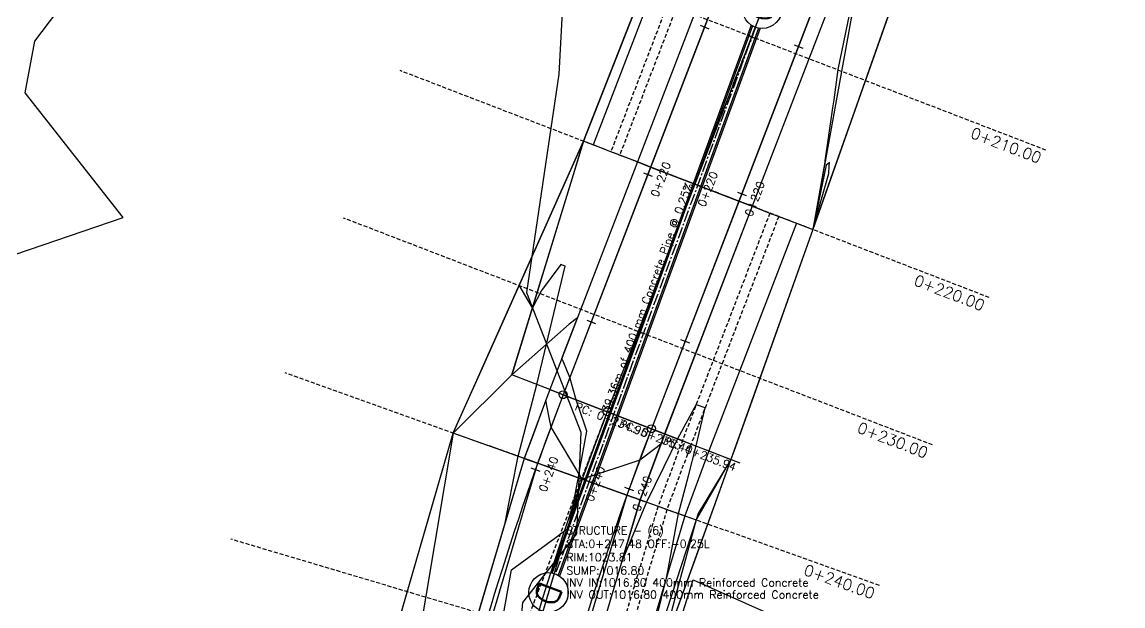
# Model space of a CAD drawing. Header units: metres. Extents: x 517023 to 519141, y 3924953 to 3927827.
# Drawn here: x 517811.7 to 517881.5, y 3925705.1 to 3925742.1 of the extents above; entities that cross this region are included whole.
import ezdxf
from ezdxf.enums import TextEntityAlignment as Align

# ---------------------------------------------------------------- set-up
doc = ezdxf.new("R2010")
doc.units = ezdxf.units.M
for name, pattern in [('CENTER', [2, 1.25, -0.25, 0.25, -0.25]), ('CENTER2', [1.125, 0.75, -0.125, 0.125, -0.125]), ('HIDDEN', [0.375, 0.25, -0.125])]:
    doc.linetypes.add(name, pattern=pattern)
for name, color, linetype in [('C-ROAD', 7, 'Continuous'), ('C-ROAD-CNTR-N', 92, 'Continuous'), ('C-ROAD-CORR', 5, 'Continuous'), ('C-ROAD-LINE-EXTN', 252, 'HIDDEN'), ('C-ROAD-LINK', 150, 'Continuous'), ('C-ROAD-SAMP', 150, 'HIDDEN'), ('C-ROAD-SAMP-TEXT', 11, 'Continuous'), ('C-ROAD-STAN', 11, 'Continuous'), ('C-ROAD-STAN-MAJR', 11, 'Continuous'), ('C-ROAD-STAN-MINR', 11, 'Continuous'), ('C-STRM-CNTR', 170, 'CENTER2'), ('C-STRM-PIPE', 170, 'Continuous'), ('C-STRM-STRC', 170, 'Continuous'), ('C-STRM-TEXT', 7, 'Continuous'), ('C-TINN-BNDY', 110, 'Continuous'), ('C-TOPO-FEAT', 94, 'Continuous'), ('C-TOPO-MAJR', 9, 'Continuous'), ('C-TOPO-MINR', 8, 'Continuous'), ('C-TOPO-MINR-N', 11, 'Continuous')]:
    doc.layers.add(name, color=color, linetype=linetype)
doc.styles.add('SHR', font='SIMPLEX', dxfattribs={"height": 0.75})
doc.styles.get("Standard").update_dxf_attribs({"font": 'simplex.shx'})

# ---------------------------------------------------------------- blocks, each defined once
blk = doc.blocks.new('AeccTickLine')
blk.add_line((0, -0.5), (0, 0.5))
blk = doc.blocks.new('AeccTickCircle')
blk.add_circle((0, 0), 1)
blk = doc.blocks.new('Storm Manhole')
at = {"color": 0, "linetype": 'ByBlock', "lineweight": -2}
blk.add_circle((0, 0), 0.0625, dxfattribs=at)
at = {"color": 0, "linetype": 'ByBlock', "lineweight": -2, "style": 'SHR'}
blk.add_text('D', height=0.075, dxfattribs=at).set_placement((0.0051, -0.0375), align=Align.CENTER)

msp = doc.modelspace()

# ---------------------------------------------------------------- linework, layer by layer
at = {"layer": 'C-ROAD', "color": 7, "linetype": 'Continuous', "lineweight": -3, "flags": 128}
for points in [[(517860.254, 3925755.605), (517845.968, 3925718.484, 0.070526), (517833.983, 3925666.496), (517811.169, 3925401.107)], [(517865.854, 3925753.45), (517851.567, 3925716.329, 0.070526), (517839.961, 3925665.983), (517817.146, 3925400.593)]]:
    msp.add_lwpolyline(points, format="xyb", dxfattribs=at)
at = {"layer": 'C-ROAD-CNTR-N', "color": 92, "linetype": 'Continuous', "lineweight": -3, "flags": 128}
msp.add_lwpolyline([(517863.054, 3925754.527), (517848.768, 3925717.406, 0.070526), (517836.972, 3925666.24), (517814.158, 3925400.85)], format="xyb", dxfattribs=at)
at = {"layer": 'C-ROAD-CORR', "color": 161, "linetype": 'Continuous', "lineweight": -3}
for p, q in [((517847.875, 3925734.297, 1024.738), (517847.267, 3925734.531, 1025.064)), ((517848.995, 3925733.866, 1024.438), (517847.875, 3925734.297, 1024.738)), ((517849.555, 3925733.651, 1024.438), (517848.995, 3925733.866, 1024.438)), ((517850.675, 3925733.22, 1024.738), (517849.555, 3925733.651, 1024.438)), ((517851.515, 3925732.896, 1024.774), (517850.675, 3925733.22, 1024.738)), ((517854.314, 3925731.819, 1024.834), (517851.515, 3925732.896, 1024.774)), ((517854.314, 3925731.819, 1024.834), (517857.114, 3925730.741, 1024.774)), ((517857.114, 3925730.741, 1024.774), (517857.954, 3925730.418, 1024.738)), ((517857.954, 3925730.418, 1024.738), (517859.074, 3925729.987, 1024.438)), ((517859.074, 3925729.987, 1024.438), (517859.634, 3925729.771, 1024.438)), ((517859.634, 3925729.771, 1024.438), (517860.754, 3925729.34, 1024.738)), ((517860.754, 3925729.34, 1024.738), (517861.787, 3925728.943, 1025.291)), ((517845.128, 3925718.807, 1024.218), (517842.715, 3925719.735, 1023.571)), ((517845.968, 3925718.484, 1024.254), (517845.128, 3925718.807, 1024.218)), ((517848.768, 3925717.406, 1024.314), (517845.968, 3925718.484, 1024.254)), ((517848.768, 3925717.406, 1024.314), (517851.567, 3925716.329, 1024.254)), ((517851.567, 3925716.329, 1024.254), (517852.407, 3925716.005, 1024.218)), ((517843.51, 3925714.446, 1024.104), (517839.005, 3925716.054, 1022.908)), ((517852.407, 3925716.005, 1024.218), (517853.527, 3925715.574, 1023.918)), ((517853.527, 3925715.574, 1023.918), (517854.087, 3925715.359, 1023.918)), ((517854.087, 3925715.359, 1023.918), (517855.207, 3925714.928, 1024.218)), ((517855.207, 3925714.928, 1024.218), (517856.609, 3925714.388, 1024.969)), ((517844.358, 3925714.143, 1024.14), (517843.51, 3925714.446, 1024.104)), ((517847.183, 3925713.134, 1024.2), (517844.358, 3925714.143, 1024.14)), ((517847.183, 3925713.134, 1024.2), (517850.008, 3925712.125, 1024.14)), ((517850.008, 3925712.125, 1024.14), (517850.856, 3925711.822, 1024.104)), ((517850.856, 3925711.822, 1024.104), (517851.986, 3925711.419, 1023.804)), ((517851.986, 3925711.419, 1023.804), (517852.551, 3925711.217, 1023.804)), ((517852.551, 3925711.217, 1023.804), (517853.681, 3925710.813, 1024.104)), ((517853.681, 3925710.813, 1024.104), (517854.394, 3925710.558, 1024.483))]:
    msp.add_line(p, q, dxfattribs=at)
at = {"layer": 'C-ROAD-CORR', "color": 6, "linetype": 'Continuous', "lineweight": -3}
for p, q in [((517847.875, 3925734.297, 1024.738), (517847.267, 3925734.531, 1025.064)), ((517848.995, 3925733.866, 1024.438), (517847.875, 3925734.297, 1024.738)), ((517849.555, 3925733.651, 1024.438), (517848.995, 3925733.866, 1024.438)), ((517850.675, 3925733.22, 1024.738), (517849.555, 3925733.651, 1024.438)), ((517850.676, 3925733.219, 1024.538), (517851.513, 3925732.897, 1024.574)), ((517851.517, 3925732.896, 1024.574), (517854.313, 3925731.819, 1024.634)), ((517857.116, 3925730.74, 1024.574), (517854.313, 3925731.819, 1024.634)), ((517857.953, 3925730.418, 1024.538), (517857.112, 3925730.742, 1024.574)), ((517857.954, 3925730.418, 1024.738), (517859.074, 3925729.987, 1024.438)), ((517859.074, 3925729.987, 1024.438), (517859.634, 3925729.771, 1024.438)), ((517859.634, 3925729.771, 1024.438), (517860.754, 3925729.34, 1024.738)), ((517860.754, 3925729.34, 1024.738), (517861.787, 3925728.943, 1025.291)), ((517845.128, 3925718.807, 1024.218), (517842.715, 3925719.735, 1023.571)), ((517845.129, 3925718.807, 1024.018), (517845.966, 3925718.484, 1024.054)), ((517845.97, 3925718.483, 1024.054), (517848.766, 3925717.407, 1024.114)), ((517851.569, 3925716.328, 1024.054), (517848.766, 3925717.407, 1024.114)), ((517852.406, 3925716.006, 1024.018), (517851.566, 3925716.329, 1024.054)), ((517843.51, 3925714.446, 1024.104), (517839.005, 3925716.054, 1022.908)), ((517852.407, 3925716.005, 1024.218), (517853.527, 3925715.574, 1023.918)), ((517853.527, 3925715.574, 1023.918), (517854.087, 3925715.359, 1023.918)), ((517854.087, 3925715.359, 1023.918), (517855.207, 3925714.928, 1024.218)), ((517855.207, 3925714.928, 1024.218), (517856.609, 3925714.388, 1024.969)), ((517843.511, 3925714.445, 1023.904), (517844.356, 3925714.144, 1023.94)), ((517844.359, 3925714.142, 1023.94), (517847.181, 3925713.135, 1024)), ((517850.01, 3925712.124, 1023.94), (517847.181, 3925713.135, 1024)), ((517850.855, 3925711.822, 1023.904), (517850.006, 3925712.126, 1023.94)), ((517850.856, 3925711.822, 1024.104), (517851.986, 3925711.419, 1023.804)), ((517851.986, 3925711.419, 1023.804), (517852.551, 3925711.217, 1023.804)), ((517852.551, 3925711.217, 1023.804), (517853.681, 3925710.813, 1024.104)), ((517853.681, 3925710.813, 1024.104), (517854.394, 3925710.558, 1024.483))]:
    msp.add_line(p, q, dxfattribs=at)
at = {"layer": 'C-ROAD-CORR', "color": 11, "linetype": 'Continuous', "lineweight": -3}
for p, q in [((517847.875, 3925734.297, 1024.738), (517847.267, 3925734.531, 1025.064)), ((517848.995, 3925733.866, 1024.438), (517847.875, 3925734.297, 1024.738)), ((517850.675, 3925733.22, 1024.738), (517849.555, 3925733.651, 1024.438)), ((517850.675, 3925733.22, 1024.738), (517850.676, 3925733.219, 1024.538)), ((517851.513, 3925732.897, 1024.574), (517851.515, 3925732.896, 1024.774)), ((517851.515, 3925732.896, 1024.774), (517851.517, 3925732.896, 1024.574)), ((517854.313, 3925731.819, 1024.634), (517854.314, 3925731.819, 1024.834)), ((517857.112, 3925730.742, 1024.574), (517857.114, 3925730.741, 1024.774)), ((517857.114, 3925730.741, 1024.774), (517857.116, 3925730.74, 1024.574)), ((517857.954, 3925730.418, 1024.738), (517857.953, 3925730.418, 1024.538)), ((517857.954, 3925730.418, 1024.738), (517859.074, 3925729.987, 1024.438)), ((517859.634, 3925729.771, 1024.438), (517860.754, 3925729.34, 1024.738)), ((517860.754, 3925729.34, 1024.738), (517861.787, 3925728.943, 1025.291)), ((517845.128, 3925718.807, 1024.218), (517842.715, 3925719.735, 1023.571)), ((517845.128, 3925718.807, 1024.218), (517845.129, 3925718.807, 1024.018)), ((517845.966, 3925718.484, 1024.054), (517845.968, 3925718.484, 1024.254)), ((517845.968, 3925718.484, 1024.254), (517845.97, 3925718.483, 1024.054)), ((517848.766, 3925717.407, 1024.114), (517848.768, 3925717.406, 1024.314)), ((517851.566, 3925716.329, 1024.054), (517851.567, 3925716.329, 1024.254)), ((517851.567, 3925716.329, 1024.254), (517851.569, 3925716.328, 1024.054)), ((517843.51, 3925714.446, 1024.104), (517839.005, 3925716.054, 1022.908)), ((517852.407, 3925716.005, 1024.218), (517852.406, 3925716.006, 1024.018)), ((517852.407, 3925716.005, 1024.218), (517853.527, 3925715.574, 1023.918)), ((517854.087, 3925715.359, 1023.918), (517855.207, 3925714.928, 1024.218)), ((517855.207, 3925714.928, 1024.218), (517856.609, 3925714.388, 1024.969)), ((517843.51, 3925714.446, 1024.104), (517843.511, 3925714.445, 1023.904)), ((517844.356, 3925714.144, 1023.94), (517844.358, 3925714.143, 1024.14)), ((517844.358, 3925714.143, 1024.14), (517844.359, 3925714.142, 1023.94)), ((517847.181, 3925713.135, 1024), (517847.183, 3925713.134, 1024.2)), ((517850.006, 3925712.126, 1023.94), (517850.008, 3925712.125, 1024.14)), ((517850.008, 3925712.125, 1024.14), (517850.01, 3925712.124, 1023.94)), ((517850.856, 3925711.822, 1024.104), (517850.855, 3925711.822, 1023.904)), ((517850.856, 3925711.822, 1024.104), (517851.986, 3925711.419, 1023.804)), ((517852.551, 3925711.217, 1023.804), (517853.681, 3925710.813, 1024.104)), ((517853.681, 3925710.813, 1024.104), (517854.394, 3925710.558, 1024.483))]:
    msp.add_line(p, q, dxfattribs=at)
at = {"layer": 'C-ROAD-CORR', "color": 20, "linetype": 'Continuous', "lineweight": -3}
for p, q in [((517847.875, 3925734.297, 1024.738), (517847.267, 3925734.531, 1025.064)), ((517860.754, 3925729.34, 1024.738), (517861.787, 3925728.943, 1025.291)), ((517855.207, 3925714.928, 1024.218), (517856.609, 3925714.388, 1024.969)), ((517853.681, 3925710.813, 1024.104), (517854.394, 3925710.558, 1024.483))]:
    msp.add_line(p, q, dxfattribs=at)
at = {"layer": 'C-ROAD-CORR', "color": 149, "linetype": 'Continuous', "lineweight": -3}
for p, q in [((517851.515, 3925732.896, 1024.774), (517850.675, 3925733.22, 1024.738)), ((517854.314, 3925731.819, 1024.834), (517851.515, 3925732.896, 1024.774)), ((517854.314, 3925731.819, 1024.834), (517857.114, 3925730.741, 1024.774)), ((517857.114, 3925730.741, 1024.774), (517857.954, 3925730.418, 1024.738)), ((517845.968, 3925718.484, 1024.254), (517845.128, 3925718.807, 1024.218)), ((517848.768, 3925717.406, 1024.314), (517845.968, 3925718.484, 1024.254)), ((517848.768, 3925717.406, 1024.314), (517851.567, 3925716.329, 1024.254)), ((517851.567, 3925716.329, 1024.254), (517852.407, 3925716.005, 1024.218)), ((517844.358, 3925714.143, 1024.14), (517843.51, 3925714.446, 1024.104)), ((517847.183, 3925713.134, 1024.2), (517844.358, 3925714.143, 1024.14)), ((517847.183, 3925713.134, 1024.2), (517850.008, 3925712.125, 1024.14)), ((517850.008, 3925712.125, 1024.14), (517850.856, 3925711.822, 1024.104))]:
    msp.add_line(p, q, dxfattribs=at)
at = {"layer": 'C-ROAD-CORR', "color": 41, "linetype": 'Continuous', "lineweight": -3}
for p, q in [((517850.676, 3925733.219, 1024.538), (517851.513, 3925732.897, 1024.574)), ((517851.517, 3925732.896, 1024.574), (517854.313, 3925731.819, 1024.634)), ((517857.116, 3925730.74, 1024.574), (517854.313, 3925731.819, 1024.634)), ((517857.953, 3925730.418, 1024.538), (517857.112, 3925730.742, 1024.574)), ((517845.129, 3925718.807, 1024.018), (517845.966, 3925718.484, 1024.054)), ((517845.97, 3925718.483, 1024.054), (517848.766, 3925717.407, 1024.114)), ((517851.569, 3925716.328, 1024.054), (517848.766, 3925717.407, 1024.114)), ((517852.406, 3925716.006, 1024.018), (517851.566, 3925716.329, 1024.054)), ((517843.511, 3925714.445, 1023.904), (517844.356, 3925714.144, 1023.94)), ((517844.359, 3925714.142, 1023.94), (517847.181, 3925713.135, 1024)), ((517850.01, 3925712.124, 1023.94), (517847.181, 3925713.135, 1024)), ((517850.855, 3925711.822, 1023.904), (517850.006, 3925712.126, 1023.94))]:
    msp.add_line(p, q, dxfattribs=at)
at = {"layer": 'C-ROAD-CORR', "color": 91, "linetype": 'Continuous', "lineweight": -3}
for p, q in [((517845.128, 3925718.807, 1024.218), (517842.715, 3925719.735, 1023.571)), ((517843.51, 3925714.446, 1024.104), (517839.005, 3925716.054, 1022.908))]:
    msp.add_line(p, q, dxfattribs=at)
at = {"layer": 'C-ROAD-CORR', "color": 150, "linetype": 'CENTER', "lineweight": -3, "flags": 128}
msp.add_lwpolyline([(517908.941, 3925944.474), (517904.924, 3925924.882), (517900.908, 3925905.289), (517896.892, 3925885.697), (517892.875, 3925866.104), (517888.859, 3925846.512), (517886.235, 3925833.71), (517884.796, 3925826.929), (517880.119, 3925807.485), (517876.281, 3925793.64), (517874.668, 3925788.243), (517868.452, 3925769.235), (517863.054, 3925754.527), (517861.498, 3925750.484), (517854.314, 3925731.819), (517848.768, 3925717.406), (517847.183, 3925713.134), (517841.475, 3925693.976), (517841.066, 3925692.239), (517837.844, 3925674.318), (517836.972, 3925666.24), (517835.955, 3925654.409), (517834.242, 3925634.482), (517832.529, 3925614.556), (517830.816, 3925594.629), (517829.103, 3925574.703), (517827.39, 3925554.776), (517825.677, 3925534.85), (517823.964, 3925514.923), (517822.251, 3925494.997), (517820.538, 3925475.07), (517818.825, 3925455.144), (517817.112, 3925435.217), (517815.399, 3925415.291), (517814.158, 3925400.85)], dxfattribs=at)
at = {"layer": 'C-ROAD-CORR', "color": 1, "linetype": 'Continuous', "lineweight": -3, "flags": 128}
for points in [[(517856.378, 3925757.097), (517854.565, 3925753.153), (517847.267, 3925734.531)], [(517856.615, 3925757.006), (517855.059, 3925752.962), (517847.875, 3925734.297)], [(517860.754, 3925729.34), (517855.207, 3925714.928), (517853.681, 3925710.813), (517848.183, 3925692.362), (517847.789, 3925690.689), (517844.686, 3925673.429), (517843.847, 3925665.649), (517842.83, 3925653.818), (517841.117, 3925633.891), (517839.404, 3925613.965), (517837.691, 3925594.038), (517835.978, 3925574.112), (517834.265, 3925554.185), (517832.552, 3925534.259), (517830.839, 3925514.332), (517829.126, 3925494.406), (517827.413, 3925474.479), (517825.7, 3925454.553), (517823.987, 3925434.626)], [(517861.787, 3925728.943), (517856.609, 3925714.388), (517854.394, 3925710.558), (517848.436, 3925692.301), (517848.051, 3925690.629), (517845.203, 3925673.362), (517844.582, 3925665.585), (517844.964, 3925653.634), (517845.686, 3925633.499), (517844.421, 3925613.534), (517843.329, 3925593.554), (517841.79, 3925573.612), (517839.812, 3925553.709), (517838.052, 3925533.786), (517833.429, 3925514.11), (517830.393, 3925494.297), (517830.118, 3925474.247), (517828.639, 3925454.3), (517827.56, 3925434.319)]]:
    msp.add_lwpolyline(points, dxfattribs=at)
at = {"layer": 'C-ROAD-CORR', "color": 92, "linetype": 'HIDDEN', "lineweight": -3, "flags": 128}
for points in [[(517857.735, 3925756.575), (517856.178, 3925752.531), (517848.995, 3925733.866)], [(517858.294, 3925756.359), (517856.738, 3925752.316), (517849.555, 3925733.651)], [(517859.074, 3925729.987), (517853.527, 3925715.574), (517851.986, 3925711.419), (517846.433, 3925692.783), (517846.035, 3925691.093), (517842.901, 3925673.661), (517842.053, 3925665.803), (517841.036, 3925653.972), (517839.323, 3925634.046), (517837.61, 3925614.119), (517835.897, 3925594.193), (517834.184, 3925574.266), (517832.471, 3925554.34), (517830.758, 3925534.413), (517829.045, 3925514.487), (517827.332, 3925494.56), (517825.619, 3925474.634), (517823.906, 3925454.707), (517822.193, 3925434.781)], [(517859.634, 3925729.771), (517854.087, 3925715.359), (517852.551, 3925711.217), (517847.017, 3925692.642), (517846.62, 3925690.958), (517843.496, 3925673.583), (517842.651, 3925665.751), (517841.634, 3925653.921), (517839.921, 3925633.994), (517838.208, 3925614.068), (517836.495, 3925594.141), (517834.782, 3925574.215), (517833.069, 3925554.288), (517831.356, 3925534.362), (517829.643, 3925514.435), (517827.93, 3925494.509), (517826.217, 3925474.582), (517824.504, 3925454.656), (517822.791, 3925434.729)]]:
    msp.add_lwpolyline(points, dxfattribs=at)
at = {"layer": 'C-ROAD-CORR', "color": 11, "linetype": 'Continuous', "lineweight": -3, "flags": 128}
for points in [[(517854.565, 3925753.153), (517847.267, 3925734.531), (517842.715, 3925719.735), (517839.005, 3925716.054), (517835.537, 3925695.404), (517835.299, 3925693.568), (517827.331, 3925675.683), (517826.277, 3925667.159), (517823.824, 3925655.452), (517823.576, 3925635.399), (517821.071, 3925615.541), (517818.806, 3925595.662), (517816.43, 3925575.792), (517814.558, 3925555.879), (517813.445, 3925535.901), (517814.214, 3925515.762), (517816.515, 3925495.49), (517811.864, 3925475.816), (517808.153, 3925456.061), (517808.444, 3925435.963), (517799.495, 3925416.658), (517796.319, 3925402.384)], [(517865.426, 3925748.972), (517861.787, 3925728.943), (517856.609, 3925714.388), (517854.394, 3925710.558), (517848.436, 3925692.301), (517848.051, 3925690.629), (517845.203, 3925673.362), (517844.582, 3925665.585), (517844.964, 3925653.634), (517845.686, 3925633.499), (517844.421, 3925613.534), (517843.329, 3925593.554), (517841.79, 3925573.612), (517839.812, 3925553.709), (517838.052, 3925533.786), (517833.429, 3925514.11), (517830.393, 3925494.297), (517830.118, 3925474.247), (517828.639, 3925454.3), (517827.56, 3925434.319), (517826.252, 3925414.358), (517826.91, 3925399.754)], [(517845.128, 3925718.807), (517843.51, 3925714.446), (517837.683, 3925694.888), (517837.265, 3925693.115)]]:
    msp.add_lwpolyline(points, dxfattribs=at)
at = {"layer": 'C-ROAD-CORR', "color": 5, "linetype": 'Continuous', "lineweight": -3, "flags": 128}
for points in [[(517857.858, 3925751.885), (517850.675, 3925733.22), (517845.128, 3925718.807), (517843.51, 3925714.446), (517837.683, 3925694.888), (517837.265, 3925693.115), (517833.976, 3925674.82), (517833.086, 3925666.574), (517832.069, 3925654.743), (517830.356, 3925634.816), (517828.643, 3925614.89), (517826.93, 3925594.963), (517825.217, 3925575.037), (517823.504, 3925555.11), (517821.791, 3925535.184), (517820.078, 3925515.257), (517818.365, 3925495.331), (517816.652, 3925475.404), (517814.939, 3925455.478), (517813.226, 3925435.551), (517811.513, 3925415.625), (517810.272, 3925401.184)], [(517858.698, 3925751.562), (517851.515, 3925732.896), (517845.968, 3925718.484), (517844.358, 3925714.143), (517838.558, 3925694.677), (517838.142, 3925692.913), (517834.869, 3925674.704), (517833.983, 3925666.496), (517832.966, 3925654.666), (517831.253, 3925634.739), (517829.54, 3925614.813), (517827.827, 3925594.886), (517826.114, 3925574.96), (517824.401, 3925555.033), (517822.688, 3925535.107), (517820.975, 3925515.18), (517819.262, 3925495.254), (517817.549, 3925475.327), (517815.836, 3925455.401), (517814.123, 3925435.474), (517812.41, 3925415.548), (517811.169, 3925401.107)], [(517864.298, 3925749.407), (517857.114, 3925730.741), (517851.567, 3925716.329), (517850.008, 3925712.125), (517844.391, 3925693.274), (517843.989, 3925691.565), (517840.819, 3925673.931), (517839.961, 3925665.983), (517838.944, 3925654.152), (517837.231, 3925634.225), (517835.518, 3925614.299), (517833.805, 3925594.372), (517832.092, 3925574.446), (517830.379, 3925554.519), (517828.666, 3925534.593), (517826.953, 3925514.666), (517825.24, 3925494.74), (517823.527, 3925474.813), (517821.814, 3925454.887), (517820.101, 3925434.96), (517818.388, 3925415.034), (517817.146, 3925400.593)], [(517865.138, 3925749.083), (517857.954, 3925730.418), (517852.407, 3925716.005), (517850.856, 3925711.822), (517845.266, 3925693.063), (517844.866, 3925691.363), (517841.711, 3925673.815), (517840.858, 3925665.905), (517839.841, 3925654.075), (517838.128, 3925634.148), (517836.415, 3925614.222), (517834.702, 3925594.295), (517832.989, 3925574.369), (517831.276, 3925554.442), (517829.563, 3925534.516), (517827.85, 3925514.589), (517826.137, 3925494.663), (517824.424, 3925474.736), (517822.711, 3925454.81), (517820.998, 3925434.883), (517819.285, 3925414.957), (517818.043, 3925400.516)]]:
    msp.add_lwpolyline(points, dxfattribs=at)
at = {"layer": 'C-ROAD-CORR', "color": 92, "linetype": 'Continuous', "lineweight": -3, "flags": 128}
for points in [[(517842.715, 3925719.735), (517839.005, 3925716.054), (517835.537, 3925695.404), (517835.299, 3925693.568)], [(517845.128, 3925718.807), (517843.51, 3925714.446), (517837.683, 3925694.888), (517837.265, 3925693.115)]]:
    msp.add_lwpolyline(points, dxfattribs=at)
at = {"layer": 'C-ROAD-LINE-EXTN', "color": 252, "linetype": 'HIDDEN', "lineweight": -3}
msp.add_line((517848.768, 3925717.406), (517839.243, 3925692.659), dxfattribs=at)
at = {"layer": 'C-ROAD-LINK', "color": 83, "linetype": 'Continuous', "lineweight": -3}
for p, q in [((517849.555, 3925733.651, 1024.438), (517848.995, 3925733.866, 1024.438)), ((517859.074, 3925729.987, 1024.438), (517859.634, 3925729.771, 1024.438)), ((517853.527, 3925715.574, 1023.918), (517854.087, 3925715.359, 1023.918)), ((517851.986, 3925711.419, 1023.804), (517852.551, 3925711.217, 1023.804))]:
    msp.add_line(p, q, dxfattribs=at)
at = {"layer": 'C-ROAD-STAN', "color": 11, "linetype": 'Continuous', "lineweight": -3}
for p, q in [((517845.968, 3925718.484), (517851.567, 3925716.329)), ((517848.768, 3925717.406), (517854.367, 3925715.251)), ((517851.567, 3925716.329), (517857.167, 3925714.174))]:
    msp.add_line(p, q, dxfattribs=at)
msp.add_circle((517848.768, 3925717.406), 0.05, dxfattribs=at)
at = {"layer": 'C-STRM-CNTR', "color": 6, "linetype": 'CENTER2', "lineweight": -3}
msp.add_lwpolyline([(517858.159, 3925741.752), (517845.478, 3925707.142)], dxfattribs=at)
at = {"layer": 'C-STRM-PIPE', "color": 150, "linetype": 'Continuous', "lineweight": -3}
for p, q in [((517857.89, 3925741.889), (517845.184, 3925707.211)), ((517858.453, 3925741.683), (517845.747, 3925707.004))]:
    msp.add_line(p, q, dxfattribs=at)
at = {"layer": 'C-STRM-PIPE', "color": 140, "linetype": 'Continuous', "lineweight": -3}
for p, q in [((517857.977, 3925741.836), (517845.285, 3925707.196)), ((517858.352, 3925741.698), (517845.66, 3925707.058))]:
    msp.add_line(p, q, dxfattribs=at)
at = {"layer": 'C-TINN-BNDY', "color": 110, "linetype": 'Continuous', "lineweight": -3}
for points in [[(517875.19, 3925766.881, 1025.553), (517861.787, 3925728.943, 1025.291), (517856.609, 3925714.388, 1024.969), (517848.051, 3925690.629, 1023.695), (517845.203, 3925673.362, 1023.367), (517844.964, 3925653.634, 1024.02), (517845.686, 3925633.499, 1025.317), (517844.421, 3925613.534, 1025.617), (517843.329, 3925593.554, 1026.004), (517841.79, 3925573.612, 1026.166), (517839.812, 3925553.709, 1026.108), (517838.052, 3925533.786, 1026.159), (517833.429, 3925514.11, 1024.774), (517830.393, 3925494.297, 1024.185)], [(517811.864, 3925475.816, 1024.528), (517814.214, 3925515.762, 1024.917), (517813.445, 3925535.901, 1026.088), (517814.558, 3925555.879, 1026.313), (517816.43, 3925575.792, 1026.159), (517818.806, 3925595.662, 1025.751), (517821.071, 3925615.541, 1025.399), (517823.576, 3925635.399, 1024.926), (517823.824, 3925655.452, 1025.586), (517827.331, 3925675.683, 1024.957), (517839.005, 3925716.054, 1022.908), (517847.267, 3925734.531, 1025.064), (517854.565, 3925753.153, 1025.676)], [(517826.555, 3925671.204, -0.109), (517827.144, 3925674.602, -0.306), (517827.331, 3925675.683, 0), (517829.08, 3925681.731, 1.534), (517831.645, 3925690.602, 1.218), (517832.776, 3925694.513, 1.053), (517833.521, 3925697.088, 0.91), (517835.43, 3925703.689, 0.648), (517835.441, 3925703.728, 0.644), (517837.692, 3925711.511, 0.229), (517838.687, 3925714.952, 0.083), (517839.005, 3925716.054, 0), (517839.027, 3925716.102, 0.004), (517840.852, 3925720.185, 0.427), (517846.813, 3925733.517, 0.004), (517847.267, 3925734.531, 0), (517848.532, 3925737.76, -0.259), (517848.614, 3925737.967, -0.252), (517848.807, 3925738.461, -0.249), (517854.565, 3925753.153, 0)]]:
    msp.add_polyline3d(points, dxfattribs=at)
at = {"layer": 'C-TOPO-FEAT', "color": 94, "linetype": 'Continuous', "lineweight": -3, "flags": 128}
for points in [[(517857.859, 3925751.885), (517850.676, 3925733.219), (517845.129, 3925718.807), (517843.511, 3925714.445), (517837.684, 3925694.888), (517837.266, 3925693.115), (517833.977, 3925674.82), (517833.087, 3925666.573), (517832.07, 3925654.743), (517830.357, 3925634.816), (517828.644, 3925614.89), (517826.931, 3925594.963), (517825.218, 3925575.037), (517823.505, 3925555.11), (517821.792, 3925535.184), (517820.079, 3925515.257), (517818.366, 3925495.331), (517816.653, 3925475.404), (517814.94, 3925455.478), (517813.227, 3925435.551), (517811.514, 3925415.625), (517810.273, 3925401.184)], [(517858.698, 3925751.562), (517851.515, 3925732.896), (517845.968, 3925718.484), (517844.358, 3925714.143), (517838.558, 3925694.677), (517838.142, 3925692.913), (517834.869, 3925674.704), (517833.983, 3925666.496), (517832.966, 3925654.666), (517831.253, 3925634.739), (517829.54, 3925614.813), (517827.827, 3925594.886), (517826.114, 3925574.96), (517824.401, 3925555.033), (517822.688, 3925535.107), (517820.975, 3925515.18), (517819.262, 3925495.254), (517817.549, 3925475.327), (517815.836, 3925455.401), (517814.123, 3925435.474), (517812.41, 3925415.548), (517811.169, 3925401.107)], [(517861.498, 3925750.484), (517854.314, 3925731.819), (517848.768, 3925717.406), (517847.183, 3925713.134), (517841.475, 3925693.976), (517841.066, 3925692.239), (517837.844, 3925674.318), (517836.972, 3925666.24), (517835.955, 3925654.409), (517834.242, 3925634.482), (517832.529, 3925614.556), (517830.816, 3925594.629), (517829.103, 3925574.703), (517827.39, 3925554.776), (517825.677, 3925534.85), (517823.964, 3925514.923), (517822.251, 3925494.997), (517820.538, 3925475.07), (517818.825, 3925455.144), (517817.112, 3925435.217), (517815.399, 3925415.291), (517814.158, 3925400.85)], [(517864.298, 3925749.407), (517857.114, 3925730.741), (517851.567, 3925716.329), (517850.008, 3925712.125), (517844.391, 3925693.274), (517843.989, 3925691.565), (517840.819, 3925673.931), (517839.961, 3925665.983), (517838.944, 3925654.152), (517837.231, 3925634.225), (517835.518, 3925614.299), (517833.805, 3925594.372), (517832.092, 3925574.446), (517830.379, 3925554.519), (517828.666, 3925534.593), (517826.953, 3925514.666), (517825.24, 3925494.74), (517823.527, 3925474.813), (517821.814, 3925454.887), (517820.101, 3925434.96), (517818.388, 3925415.034), (517817.146, 3925400.593)], [(517865.137, 3925749.084), (517857.953, 3925730.418), (517852.406, 3925716.006), (517850.855, 3925711.822), (517845.265, 3925693.064), (517844.865, 3925691.363), (517841.71, 3925673.815), (517840.857, 3925665.906), (517839.84, 3925654.075), (517838.127, 3925634.148), (517836.414, 3925614.222), (517834.701, 3925594.295), (517832.988, 3925574.369), (517831.275, 3925554.442), (517829.562, 3925534.516), (517827.849, 3925514.589), (517826.136, 3925494.663), (517824.423, 3925474.736), (517822.71, 3925454.81), (517820.997, 3925434.883), (517819.284, 3925414.957), (517818.042, 3925400.516)]]:
    msp.add_lwpolyline(points, dxfattribs=at)
at = {"layer": 'C-TOPO-MAJR', "color": 9, "linetype": 'Continuous', "lineweight": -3}
for points in [[(517865.426, 3925748.972), (517863.387, 3925739.068), (517863.121, 3925737.149), (517863.051, 3925736.645), (517863.008, 3925736.351), (517862.562, 3925733.289), (517862.548, 3925733.209), (517861.787, 3925728.943)], [(517841.902, 3925702.939), (517842.693, 3925707.385), (517845.443, 3925709.41), (517846.218, 3925709.994), (517846.256, 3925710.022), (517846.309, 3925710.077), (517846.319, 3925710.123), (517846.414, 3925710.554), (517846.734, 3925712.174), (517846.904, 3925713.053), (517846.936, 3925713.222), (517847.037, 3925713.777), (517847.477, 3925716.173), (517847.349, 3925716.547), (517846.791, 3925718.167), (517846.414, 3925719.5), (517846.39, 3925719.582), (517845.965, 3925720.606), (517845.955, 3925720.63), (517845.891, 3925720.786), (517846.061, 3925721.229), (517846.88, 3925723.359), (517846.362, 3925722.946), (517842.715, 3925719.735), (517846.62, 3925732.427), (517847.267, 3925734.531)], [(517856.609, 3925714.388), (517854.522, 3925710.963), (517854.394, 3925710.558), (517853.192, 3925706.12), (517852.83, 3925704.782), (517852.547, 3925704.426), (517852.285, 3925704.096), (517851.511, 3925702.992), (517851.434, 3925702.884), (517851.371, 3925702.794), (517848.436, 3925692.301)]]:
    msp.add_lwpolyline(points, dxfattribs=at)
msp.add_lwpolyline([(517862.834, 3925732.961), (517862.844, 3925733.188), (517862.647, 3925733.015), (517861.787, 3925728.943), (517862.812, 3925732.482), (517862.834, 3925732.961)], close=True, dxfattribs=at)
at = {"layer": 'C-TOPO-MINR', "color": 8, "linetype": 'Continuous', "lineweight": -3, "elevation": 1024}
for points in [[(517807.875, 3925726.224), (517818.08, 3925729.698), (517811.871, 3925737.596), (517812.493, 3925740.863), (517818.13, 3925748.309)], [(517846.08, 3925745.877), (517845.704, 3925738.786), (517843.647, 3925724.948), (517847.098, 3925716.122), (517846.815, 3925709.666), (517843.393, 3925705.334), (517842.958, 3925700.488)], [(517853.424, 3925704.303), (517854.206, 3925706.768), (517862.599, 3925703.024)]]:
    msp.add_lwpolyline(points, dxfattribs=at)
at = {"layer": 'C-TOPO-MINR-N', "color": 11, "linetype": 'Continuous', "lineweight": -3, "elevation": 1024}
msp.add_lwpolyline([(517850.546, 3925698.767), (517852.202, 3925705.595), (517852.535, 3925706.968), (517853.289, 3925710.953), (517853.907, 3925713.347), (517854.395, 3925715.24), (517854.966, 3925717.643), (517854.495, 3925717.825), (517854.406, 3925717.859), (517853.219, 3925715.693), (517852.345, 3925713.914), (517851.247, 3925711.682), (517850.28, 3925709.345), (517849.691, 3925707.913), (517850.855, 3925711.822), (517852.167, 3925715.361), (517851.865, 3925715.129), (517850.833, 3925714.348), (517847.19, 3925713.139), (517847.184, 3925713.137), (517847.181, 3925713.143), (517845.209, 3925716.439), (517845.089, 3925717.039), (517844.879, 3925718.134), (517844.006, 3925715.782), (517843.51, 3925714.445), (517842.643, 3925711.537), (517842.296, 3925710.37), (517842.721, 3925712.562), (517843.119, 3925714.585), (517843.355, 3925715.478), (517844.316, 3925719.12), (517846.099, 3925726.619), (517845.822, 3925726.726), (517844.611, 3925725.087), (517844.023, 3925723.986), (517843.19, 3925725.414)], dxfattribs=at)

# ---------------------------------------------------------------- block references
at = {"layer": 'C-ROAD-STAN', "color": 11, "linetype": 'Continuous', "lineweight": -3}
for p, xscale, yscale, zscale, rotation in [((517845.968, 3925718.484), 0.2500000000000001, 0.2500000000000001, 0.2500000000000001, 248.9500091235519), ((517848.768, 3925717.406), 0.2500000000000001, 0.2500000000000001, 0.2500000000000001, 248.9500091234692), ((517851.567, 3925716.329), 0.25, 0.25, 0.25, 248.950009123698)]:
    msp.add_blockref('AeccTickCircle', p, dxfattribs=dict(at, xscale=xscale, yscale=yscale, zscale=zscale, rotation=rotation))
at = {"layer": 'C-ROAD-STAN-MAJR', "color": 11, "linetype": 'Continuous', "lineweight": -3}
for p, xscale, yscale, zscale, rotation in [((517851.337, 3925732.434), 0.6, 0.6, 0.6, 248.9500091234741), ((517854.314, 3925731.819), 0.6, 0.6, 0.6, 248.9500091234741), ((517857.292, 3925731.204), 0.6, 0.6, 0.6, 248.9500091233113), ((517844.216, 3925713.745), 0.6, 0.6, 0.6, 250.4731539568909), ((517847.183, 3925713.134), 0.5999999999999999, 0.5999999999999999, 0.5999999999999999, 250.3457799748628), ((517850.151, 3925712.523), 0.6000000000000001, 0.6000000000000001, 0.6000000000000001, 250.2142538319595)]:
    msp.add_blockref('AeccTickLine', p, dxfattribs=dict(at, xscale=xscale, yscale=yscale, zscale=zscale, rotation=rotation))
at = {"layer": 'C-ROAD-STAN-MINR', "color": 11, "linetype": 'Continuous', "lineweight": -3, "xscale": 0.6, "yscale": 0.6, "zscale": 0.6}
for p, rotation in [((517854.928, 3925741.766), 248.9500091234741), ((517857.906, 3925741.151), 248.9500091234741), ((517860.884, 3925740.536), 248.9500091233113), ((517847.745, 3925723.101), 248.9500091234741), ((517850.723, 3925722.486), 248.9500091234741), ((517853.7, 3925721.871), 248.9500091233113)]:
    msp.add_blockref('AeccTickLine', p, dxfattribs=dict(at, rotation=rotation))
at = {"layer": 'C-STRM-STRC', "color": 6, "linetype": 'Continuous', "lineweight": -3, "xscale": 20.00000000000001, "yscale": 20.00000000000001, "zscale": 20.00000000000001}
for p, rotation in [((517858.589, 3925742.926, 1025.035), 251.1226636259925), ((517845.048, 3925705.968, 1023.813), 249.8769837029473)]:
    msp.add_blockref('Storm Manhole', p, dxfattribs=dict(at, rotation=rotation))

# ---------------------------------------------------------------- texts
at = {"layer": 'C-ROAD-STAN', "color": 11, "linetype": 'Continuous', "lineweight": -3, "char_height": 0.508, "attachment_point": 3, "rotation": 338.95001}
for s, insert in [('PC: 0+234.95', (517851.403, 3925716.256)), ('PC: 0+235.44', (517854.203, 3925715.178)), ('PC: 0+235.94', (517857.003, 3925714.101))]:
    msp.add_mtext(s, dxfattribs=dict(at, insert=insert))
at = {"layer": 'C-ROAD-STAN-MAJR', "color": 11, "linetype": 'Continuous', "lineweight": -3, "char_height": 0.508, "attachment_point": 2}
for s, insert, rotation in [('0+220', (517851.922, 3925732.209), 68.95001), ('0+220', (517854.9, 3925731.594), 68.95001), ('0+220', (517857.877, 3925730.979), 68.95001), ('0+240', (517844.807, 3925713.535), 70.47315), ('0+240', (517847.773, 3925712.923), 70.34578), ('0+240', (517850.741, 3925712.31), 70.21425)]:
    msp.add_mtext(s, dxfattribs=dict(at, insert=insert, rotation=rotation))
at = {"layer": 'C-STRM-TEXT', "color": 7, "linetype": 'Continuous', "lineweight": -3, "insert": (517851.699, 3925724.491, 1017.05), "char_height": 0.508, "attachment_point": 8, "rotation": 69.87698}
msp.add_mtext('39.36m of 400 mm Concrete Pipe @ 0.25%', dxfattribs=at)
at = {"layer": 'C-STRM-TEXT', "color": 7, "linetype": 'Continuous', "lineweight": -3, "char_height": 0.508}
for s, insert, attachment_point in [('STRUCTURE - (6)\\PSTA:0+247.48 OFF:-0.25L\\PRIM:1023.81\\PSUMP:1016.80', (517846.175, 3925707.095, 1023.813), 7), ('INV IN:1016.80 400mm Reinforced Concrete', (517846.175, 3925706.841, 1023.813), 1), ('INV OUT:1016.80 400mm Reinforced Concrete', (517846.175, 3925706.079, 1023.813), 1)]:
    msp.add_mtext(s, dxfattribs=dict(at, insert=insert, attachment_point=attachment_point))

# ---------------------------------------------------------------- next in the draw order: texts
at = {"layer": 'C-ROAD-SAMP-TEXT', "color": 11, "linetype": 'Continuous', "lineweight": -3, "char_height": 0.7, "attachment_point": 3, "bg_fill": 3, "box_fill_scale": 1.181429, "bg_fill_color": 256, "bg_fill_true_color": 13158600, "bg_fill_transparency": 0}
for s, insert, width, rotation in [('0+210.00', (517876.354, 3925733.755), 4.91533, 338.95001), ('0+220.00', (517872.762, 3925724.422), 5.05, 338.95001), ('0+230.00', (517869.17, 3925715.09), 5.05, 338.95001), ('0+240.00', (517865.805, 3925706.189), 5.05, 340.34578)]:
    msp.add_mtext(s, dxfattribs=dict(at, insert=insert, width=width, rotation=rotation))

# ---------------------------------------------------------------- next in the draw order: linework, layer by layer
at = {"layer": 'C-ROAD-SAMP', "color": 150, "linetype": 'HIDDEN', "lineweight": -3}
for points in [[(517876.572, 3925733.968), (517857.906, 3925741.151), (517839.241, 3925748.335)], [(517872.98, 3925724.635), (517854.314, 3925731.819), (517835.649, 3925739.002)], [(517869.388, 3925715.302), (517850.723, 3925722.486), (517832.057, 3925729.67)], [(517866.018, 3925706.407), (517847.183, 3925713.134), (517828.348, 3925719.861)], [(517863.24, 3925697.92), (517844.073, 3925703.631), (517824.905, 3925709.342)]]:
    msp.add_lwpolyline(points, dxfattribs=at)
at = {"layer": 'C-TINN-BNDY', "color": 110, "linetype": 'Continuous', "lineweight": -3}
msp.add_polyline3d([(517866.676, 3925742.783, 0.313), (517864.436, 3925736.443, 0.123), (517862.917, 3925732.143, 0.01), (517861.787, 3925728.943, 0), (517857.712, 3925717.49, -0.211), (517856.81, 3925714.954, -0.06), (517856.609, 3925714.388, 0), (517854.296, 3925707.968, 0.486), (517853.077, 3925704.583, 0.235), (517852.613, 3925703.296, 0.572), (517848.051, 3925690.629, 0), (517848.009, 3925690.376, 0.003), (517847.68, 3925688.381, -0.215), (517847.63, 3925688.081, 0.211), (517847.509, 3925687.343, 0.197), (517847.026, 3925684.418, 0.113), (517846.046, 3925678.476, 0.031), (517845.203, 3925673.362, 0), (517845.081, 3925663.279, 0.448)], dxfattribs=at)

doc.saveas('drawing.dxf')
